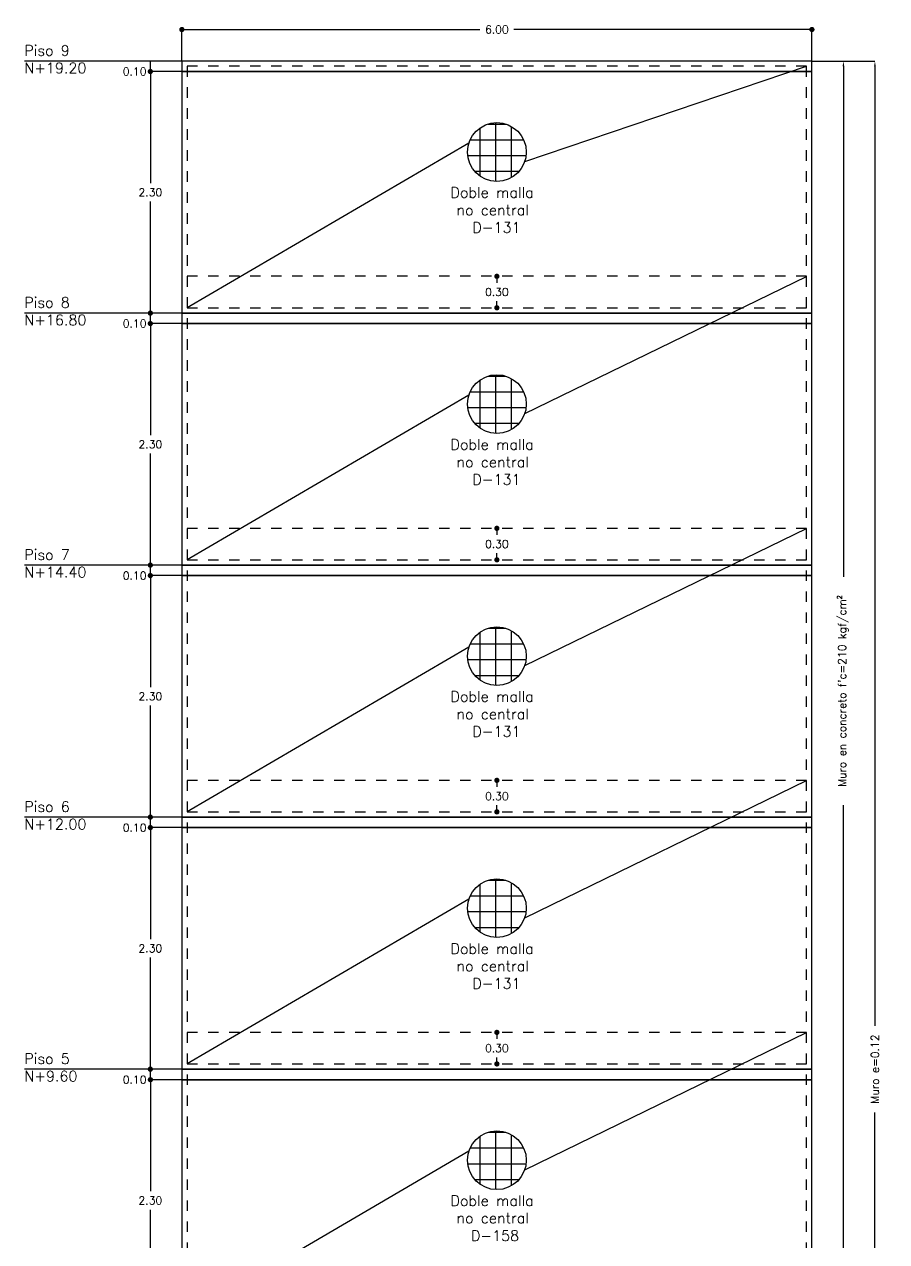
# Model space of a CAD drawing. Header units: millimetres. Extents: x -99999999 to 100000000, y -41 to 20.
# Drawn here: x 60.31 to 68.52, y 7.96 to 19.55 of the extents above; entities that cross this region are included whole.
import ezdxf

# ---------------------------------------------------------------- set-up
doc = ezdxf.new("R2010")
doc.units = ezdxf.units.MM
doc.header["$LTSCALE"] = 0.01
doc.header["$PDMODE"] = 3
doc.linetypes.add('DASHED2', pattern=[0.375, 0.25, -0.125])
for name, color, linetype in [('FC_BORDES', 4, 'Continuous'), ('FC_COTAS', 1, 'Continuous'), ('FC_LINEA CORTE', 1, 'Continuous'), ('FC_MALLA', 3, 'DASHED2'), ('FC_R-80', 11, 'Continuous'), ('FC_REFUERZO', 5, 'Continuous')]:
    doc.layers.add(name, color=color, linetype=linetype)
doc.styles.add('FC_TEXT1', font='romans.shx')
doc.dimstyles.new('FC_COTAS', dxfattribs={"dimtxt": 0.0015, "dimasz": 0.001, "dimexe": 0, "dimexo": 0, "dimgap": 0.001, "dimtad": 1, "dimtih": 1, "dimtoh": 1, "dimzin": 0, "dimdsep": 46, "dimtxsty": 'FC_TEXT1', "dimblk": 'DOT', "dimcen": 0.09, "dimclrd": 256, "dimclre": 256, "dimclrt": 256, "dimadec": 0, "dimazin": 0, "dimtfac": 1, "dimtix": 1, "dimtmove": 2, "dimatfit": 3, "dimfxl": 1.002, "dimtolj": 1, "dimtzin": 0, "dimlwd": -1, "dimarcsym": 0})
pattern_1 = [(0, (0, 0), (0, 0.003), []), (90, (0, 0), (-0.003, 2e-19), [])]

# ---------------------------------------------------------------- blocks, each defined once
blk = doc.blocks.new('_Dot')
at = {"color": 0, "linetype": 'ByBlock', "lineweight": -2}
blk.add_line((-0.5, 0), (-1, 0), dxfattribs=at)
at = {"color": 0, "linetype": 'ByBlock', "const_width": 0.5}
blk.add_lwpolyline([(-0.25, 0, 1), (0.25, 0, 1)], format="xyb", close=True, dxfattribs=at)
blk = doc.blocks.new('*D551')
at = {"layer": 'Defpoints', "color": 0, "ltscale": 0.6, "transparency": 16777216}
for p in [(61.51, 9.5), (61.81, 9.5), (61.81, 7.2)]:
    blk.add_point(p, dxfattribs=at)
at = {"layer": 'FC_COTAS', "lineweight": -2, "ltscale": 0.6, "transparency": 16777216}
for p, q in [((61.81, 9.5), (61.51, 9.5)), ((61.81, 7.2), (61.51, 7.2))]:
    blk.add_line(p, q, dxfattribs=at)
at = {"layer": 'FC_COTAS', "ltscale": 0.6, "transparency": 16777216}
for p, q in [((61.51, 9.45), (61.51, 8.437)), ((61.51, 7.25), (61.51, 8.262))]:
    blk.add_line(p, q, dxfattribs=at)
at = {"layer": 'FC_COTAS', "ltscale": 0.6, "transparency": 16777216, "xscale": 0.05, "yscale": 0.05, "zscale": 0.05}
for p, rotation in [((61.51, 9.5), 90), ((61.51, 7.2), 270)]:
    blk.add_blockref('_Dot', p, dxfattribs=dict(at, rotation=rotation))
at = {"layer": 'FC_COTAS', "ltscale": 0.6, "transparency": 16777216, "insert": (61.51, 8.35), "char_height": 0.075, "attachment_point": 5, "style": 'FC_TEXT1'}
blk.add_mtext('\\A1;2.30', dxfattribs=at)
blk = doc.blocks.new('*D552')
at = {"layer": 'Defpoints', "color": 0, "ltscale": 0.6, "transparency": 16777216}
for p in [(61.51, 9.6), (61.81, 9.6), (61.81, 9.5)]:
    blk.add_point(p, dxfattribs=at)
at = {"layer": 'FC_COTAS', "lineweight": -2, "ltscale": 0.6, "transparency": 16777216}
for p, q in [((61.81, 9.6), (61.51, 9.6)), ((61.81, 9.5), (61.51, 9.5))]:
    blk.add_line(p, q, dxfattribs=at)
at = {"layer": 'FC_COTAS', "ltscale": 0.6, "transparency": 16777216}
blk.add_line((61.51, 9.5), (61.51, 9.6), dxfattribs=at)
at = {"layer": 'FC_COTAS', "ltscale": 0.6, "transparency": 16777216, "insert": (61.36, 9.5), "char_height": 0.075, "attachment_point": 5, "style": 'FC_TEXT1'}
blk.add_mtext('\\A1;0.10', dxfattribs=at)
blk = doc.blocks.new('*D553')
at = {"layer": 'Defpoints', "color": 0, "ltscale": 0.6, "transparency": 16777216}
for p in [(64.81, 9.95), (64.81, 9.95), (64.81, 9.65)]:
    blk.add_point(p, dxfattribs=at)
at = {"layer": 'FC_COTAS', "ltscale": 0.6, "transparency": 16777216}
for p, q in [((64.81, 9.9), (64.81, 9.8875)), ((64.81, 9.7), (64.81, 9.7125))]:
    blk.add_line(p, q, dxfattribs=at)
at = {"layer": 'FC_COTAS', "ltscale": 0.6, "transparency": 16777216, "xscale": 0.05, "yscale": 0.05, "zscale": 0.05}
for p, rotation in [((64.81, 9.95), 90), ((64.81, 9.65), 270)]:
    blk.add_blockref('_Dot', p, dxfattribs=dict(at, rotation=rotation))
at = {"layer": 'FC_COTAS', "ltscale": 0.6, "transparency": 16777216, "insert": (64.81, 9.8), "char_height": 0.075, "attachment_point": 5, "style": 'FC_TEXT1'}
blk.add_mtext('\\A1;0.30', dxfattribs=at)
blk = doc.blocks.new('*U554')
at = {"layer": 'FC_REFUERZO', "ltscale": 0.9}
h = blk.add_hatch(dxfattribs=at)
h.set_pattern_fill('_USER', color=256, scale=0.003, double=1, pattern_type=0)
h.set_pattern_definition(pattern_1)
edge = h.paths.add_edge_path()
edge.add_arc((0, 0), 0.0056, 0, 360)
at = {"layer": 'FC_BORDES'}
blk.add_circle((0, 0), 0.0056, dxfattribs=at)
at = {"layer": 'FC_LINEA CORTE'}
for points in [[(0.0053, -0.00181), (0.059, 0.02433)], [(-0.00533, 0.00172), (-0.059, -0.02967)]]:
    blk.add_lwpolyline(points, dxfattribs=at)
at = {"layer": 'FC_R-80', "ltscale": 0.9, "style": 'FC_TEXT1'}
for tag, p in [('Malla_001', (-0.00351, -0.0087)), ('Malla_002', (-0.00494, -0.01203))]:
    blk.add_attdef(tag, p, '', height=0.002, dxfattribs=at)
blk = doc.blocks.new('*D555')
at = {"layer": 'Defpoints', "color": 0, "ltscale": 0.6, "transparency": 16777216}
for p in [(61.51, 11.9), (61.81, 11.9), (61.81, 9.6)]:
    blk.add_point(p, dxfattribs=at)
at = {"layer": 'FC_COTAS', "lineweight": -2, "ltscale": 0.6, "transparency": 16777216}
for p, q in [((61.81, 11.9), (61.51, 11.9)), ((61.81, 9.6), (61.51, 9.6))]:
    blk.add_line(p, q, dxfattribs=at)
at = {"layer": 'FC_COTAS', "ltscale": 0.6, "transparency": 16777216}
for p, q in [((61.51, 11.85), (61.51, 10.837)), ((61.51, 9.65), (61.51, 10.662))]:
    blk.add_line(p, q, dxfattribs=at)
at = {"layer": 'FC_COTAS', "ltscale": 0.6, "transparency": 16777216, "xscale": 0.05, "yscale": 0.05, "zscale": 0.05}
for p, rotation in [((61.51, 11.9), 90), ((61.51, 9.6), 270)]:
    blk.add_blockref('_Dot', p, dxfattribs=dict(at, rotation=rotation))
at = {"layer": 'FC_COTAS', "ltscale": 0.6, "transparency": 16777216, "insert": (61.51, 10.75), "char_height": 0.075, "attachment_point": 5, "style": 'FC_TEXT1'}
blk.add_mtext('\\A1;2.30', dxfattribs=at)
blk = doc.blocks.new('*D556')
at = {"layer": 'Defpoints', "color": 0, "ltscale": 0.6, "transparency": 16777216}
for p in [(61.51, 12), (61.81, 12), (61.81, 11.9)]:
    blk.add_point(p, dxfattribs=at)
at = {"layer": 'FC_COTAS', "lineweight": -2, "ltscale": 0.6, "transparency": 16777216}
for p, q in [((61.81, 12), (61.51, 12)), ((61.81, 11.9), (61.51, 11.9))]:
    blk.add_line(p, q, dxfattribs=at)
at = {"layer": 'FC_COTAS', "ltscale": 0.6, "transparency": 16777216}
blk.add_line((61.51, 11.9), (61.51, 12), dxfattribs=at)
at = {"layer": 'FC_COTAS', "ltscale": 0.6, "transparency": 16777216, "insert": (61.36, 11.9), "char_height": 0.075, "attachment_point": 5, "style": 'FC_TEXT1'}
blk.add_mtext('\\A1;0.10', dxfattribs=at)
blk = doc.blocks.new('*D557')
at = {"layer": 'Defpoints', "color": 0, "ltscale": 0.6, "transparency": 16777216}
for p in [(64.81, 12.35), (64.81, 12.35), (64.81, 12.05)]:
    blk.add_point(p, dxfattribs=at)
at = {"layer": 'FC_COTAS', "ltscale": 0.6, "transparency": 16777216}
for p, q in [((64.81, 12.3), (64.81, 12.2875)), ((64.81, 12.1), (64.81, 12.1125))]:
    blk.add_line(p, q, dxfattribs=at)
at = {"layer": 'FC_COTAS', "ltscale": 0.6, "transparency": 16777216, "xscale": 0.05, "yscale": 0.05, "zscale": 0.05}
for p, rotation in [((64.81, 12.35), 90), ((64.81, 12.05), 270)]:
    blk.add_blockref('_Dot', p, dxfattribs=dict(at, rotation=rotation))
at = {"layer": 'FC_COTAS', "ltscale": 0.6, "transparency": 16777216, "insert": (64.81, 12.2), "char_height": 0.075, "attachment_point": 5, "style": 'FC_TEXT1'}
blk.add_mtext('\\A1;0.30', dxfattribs=at)
blk = doc.blocks.new('*D558')
at = {"layer": 'Defpoints', "color": 0, "ltscale": 0.6, "transparency": 16777216}
for p in [(61.51, 14.3), (61.81, 14.3), (61.81, 12)]:
    blk.add_point(p, dxfattribs=at)
at = {"layer": 'FC_COTAS', "lineweight": -2, "ltscale": 0.6, "transparency": 16777216}
for p, q in [((61.81, 14.3), (61.51, 14.3)), ((61.81, 12), (61.51, 12))]:
    blk.add_line(p, q, dxfattribs=at)
at = {"layer": 'FC_COTAS', "ltscale": 0.6, "transparency": 16777216}
for p, q in [((61.51, 14.25), (61.51, 13.237)), ((61.51, 12.05), (61.51, 13.062))]:
    blk.add_line(p, q, dxfattribs=at)
at = {"layer": 'FC_COTAS', "ltscale": 0.6, "transparency": 16777216, "xscale": 0.05, "yscale": 0.05, "zscale": 0.05}
for p, rotation in [((61.51, 14.3), 90), ((61.51, 12), 270)]:
    blk.add_blockref('_Dot', p, dxfattribs=dict(at, rotation=rotation))
at = {"layer": 'FC_COTAS', "ltscale": 0.6, "transparency": 16777216, "insert": (61.51, 13.15), "char_height": 0.075, "attachment_point": 5, "style": 'FC_TEXT1'}
blk.add_mtext('\\A1;2.30', dxfattribs=at)
blk = doc.blocks.new('*D559')
at = {"layer": 'Defpoints', "color": 0, "ltscale": 0.6, "transparency": 16777216}
for p in [(61.51, 14.4), (61.81, 14.4), (61.81, 14.3)]:
    blk.add_point(p, dxfattribs=at)
at = {"layer": 'FC_COTAS', "lineweight": -2, "ltscale": 0.6, "transparency": 16777216}
for p, q in [((61.81, 14.4), (61.51, 14.4)), ((61.81, 14.3), (61.51, 14.3))]:
    blk.add_line(p, q, dxfattribs=at)
at = {"layer": 'FC_COTAS', "ltscale": 0.6, "transparency": 16777216}
blk.add_line((61.51, 14.3), (61.51, 14.4), dxfattribs=at)
at = {"layer": 'FC_COTAS', "ltscale": 0.6, "transparency": 16777216, "insert": (61.36, 14.3), "char_height": 0.075, "attachment_point": 5, "style": 'FC_TEXT1'}
blk.add_mtext('\\A1;0.10', dxfattribs=at)
blk = doc.blocks.new('*D560')
at = {"layer": 'Defpoints', "color": 0, "ltscale": 0.6, "transparency": 16777216}
for p in [(64.81, 14.75), (64.81, 14.75), (64.81, 14.45)]:
    blk.add_point(p, dxfattribs=at)
at = {"layer": 'FC_COTAS', "ltscale": 0.6, "transparency": 16777216}
for p, q in [((64.81, 14.7), (64.81, 14.6875)), ((64.81, 14.5), (64.81, 14.5125))]:
    blk.add_line(p, q, dxfattribs=at)
at = {"layer": 'FC_COTAS', "ltscale": 0.6, "transparency": 16777216, "xscale": 0.05, "yscale": 0.05, "zscale": 0.05}
for p, rotation in [((64.81, 14.75), 90), ((64.81, 14.45), 270)]:
    blk.add_blockref('_Dot', p, dxfattribs=dict(at, rotation=rotation))
at = {"layer": 'FC_COTAS', "ltscale": 0.6, "transparency": 16777216, "insert": (64.81, 14.6), "char_height": 0.075, "attachment_point": 5, "style": 'FC_TEXT1'}
blk.add_mtext('\\A1;0.30', dxfattribs=at)
blk = doc.blocks.new('*D561')
at = {"layer": 'Defpoints', "color": 0, "ltscale": 0.6, "transparency": 16777216}
for p in [(61.51, 16.7), (61.81, 16.7), (61.81, 14.4)]:
    blk.add_point(p, dxfattribs=at)
at = {"layer": 'FC_COTAS', "lineweight": -2, "ltscale": 0.6, "transparency": 16777216}
for p, q in [((61.81, 16.7), (61.51, 16.7)), ((61.81, 14.4), (61.51, 14.4))]:
    blk.add_line(p, q, dxfattribs=at)
at = {"layer": 'FC_COTAS', "ltscale": 0.6, "transparency": 16777216}
for p, q in [((61.51, 16.65), (61.51, 15.637)), ((61.51, 14.45), (61.51, 15.462))]:
    blk.add_line(p, q, dxfattribs=at)
at = {"layer": 'FC_COTAS', "ltscale": 0.6, "transparency": 16777216, "xscale": 0.05, "yscale": 0.05, "zscale": 0.05}
for p, rotation in [((61.51, 16.7), 90), ((61.51, 14.4), 270)]:
    blk.add_blockref('_Dot', p, dxfattribs=dict(at, rotation=rotation))
at = {"layer": 'FC_COTAS', "ltscale": 0.6, "transparency": 16777216, "insert": (61.51, 15.55), "char_height": 0.075, "attachment_point": 5, "style": 'FC_TEXT1'}
blk.add_mtext('\\A1;2.30', dxfattribs=at)
blk = doc.blocks.new('*D562')
at = {"layer": 'Defpoints', "color": 0, "ltscale": 0.6, "transparency": 16777216}
for p in [(61.51, 16.8), (61.81, 16.8), (61.81, 16.7)]:
    blk.add_point(p, dxfattribs=at)
at = {"layer": 'FC_COTAS', "lineweight": -2, "ltscale": 0.6, "transparency": 16777216}
for p, q in [((61.81, 16.8), (61.51, 16.8)), ((61.81, 16.7), (61.51, 16.7))]:
    blk.add_line(p, q, dxfattribs=at)
at = {"layer": 'FC_COTAS', "ltscale": 0.6, "transparency": 16777216}
blk.add_line((61.51, 16.7), (61.51, 16.8), dxfattribs=at)
at = {"layer": 'FC_COTAS', "ltscale": 0.6, "transparency": 16777216, "insert": (61.36, 16.7), "char_height": 0.075, "attachment_point": 5, "style": 'FC_TEXT1'}
blk.add_mtext('\\A1;0.10', dxfattribs=at)
blk = doc.blocks.new('*D563')
at = {"layer": 'Defpoints', "color": 0, "ltscale": 0.6, "transparency": 16777216}
for p in [(64.81, 17.15), (64.81, 17.15), (64.81, 16.85)]:
    blk.add_point(p, dxfattribs=at)
at = {"layer": 'FC_COTAS', "ltscale": 0.6, "transparency": 16777216}
for p, q in [((64.81, 17.1), (64.81, 17.0875)), ((64.81, 16.9), (64.81, 16.9125))]:
    blk.add_line(p, q, dxfattribs=at)
at = {"layer": 'FC_COTAS', "ltscale": 0.6, "transparency": 16777216, "xscale": 0.05, "yscale": 0.05, "zscale": 0.05}
for p, rotation in [((64.81, 17.15), 90), ((64.81, 16.85), 270)]:
    blk.add_blockref('_Dot', p, dxfattribs=dict(at, rotation=rotation))
at = {"layer": 'FC_COTAS', "ltscale": 0.6, "transparency": 16777216, "insert": (64.81, 17), "char_height": 0.075, "attachment_point": 5, "style": 'FC_TEXT1'}
blk.add_mtext('\\A1;0.30', dxfattribs=at)
blk = doc.blocks.new('*D564')
at = {"layer": 'Defpoints', "color": 0, "ltscale": 0.6, "transparency": 16777216}
for p in [(67.81, 19.5), (61.81, 19.2), (67.81, 19.2)]:
    blk.add_point(p, dxfattribs=at)
at = {"layer": 'FC_COTAS', "lineweight": -2, "ltscale": 0.6, "transparency": 16777216}
for p, q in [((61.81, 19.2), (61.81, 19.5)), ((67.81, 19.2), (67.81, 19.5))]:
    blk.add_line(p, q, dxfattribs=at)
at = {"layer": 'FC_COTAS', "ltscale": 0.6, "transparency": 16777216}
for p, q in [((61.86, 19.5), (64.6475, 19.5)), ((67.76, 19.5), (64.9725, 19.5))]:
    blk.add_line(p, q, dxfattribs=at)
at = {"layer": 'FC_COTAS', "ltscale": 0.6, "transparency": 16777216, "xscale": 0.05, "yscale": 0.05, "zscale": 0.05, "rotation": 180}
blk.add_blockref('_Dot', (61.81, 19.5), dxfattribs=at)
at = {"layer": 'FC_COTAS', "ltscale": 0.6, "transparency": 16777216, "xscale": 0.05, "yscale": 0.05, "zscale": 0.05}
blk.add_blockref('_Dot', (67.81, 19.5), dxfattribs=at)
at = {"layer": 'FC_COTAS', "ltscale": 0.6, "transparency": 16777216, "insert": (64.81, 19.5), "char_height": 0.075, "attachment_point": 5, "style": 'FC_TEXT1'}
blk.add_mtext('\\A1;6.00', dxfattribs=at)
blk = doc.blocks.new('*D565')
at = {"layer": 'Defpoints', "color": 0, "ltscale": 0.6, "transparency": 16777216}
for p in [(61.51, 19.1), (61.81, 19.1), (61.81, 16.8)]:
    blk.add_point(p, dxfattribs=at)
at = {"layer": 'FC_COTAS', "lineweight": -2, "ltscale": 0.6, "transparency": 16777216}
for p, q in [((61.81, 19.1), (61.51, 19.1)), ((61.81, 16.8), (61.51, 16.8))]:
    blk.add_line(p, q, dxfattribs=at)
at = {"layer": 'FC_COTAS', "ltscale": 0.6, "transparency": 16777216}
for p, q in [((61.51, 19.05), (61.51, 18.037)), ((61.51, 16.85), (61.51, 17.862))]:
    blk.add_line(p, q, dxfattribs=at)
at = {"layer": 'FC_COTAS', "ltscale": 0.6, "transparency": 16777216, "xscale": 0.05, "yscale": 0.05, "zscale": 0.05}
for p, rotation in [((61.51, 19.1), 90), ((61.51, 16.8), 270)]:
    blk.add_blockref('_Dot', p, dxfattribs=dict(at, rotation=rotation))
at = {"layer": 'FC_COTAS', "ltscale": 0.6, "transparency": 16777216, "insert": (61.51, 17.95), "char_height": 0.075, "attachment_point": 5, "style": 'FC_TEXT1'}
blk.add_mtext('\\A1;2.30', dxfattribs=at)
blk = doc.blocks.new('*D566')
at = {"layer": 'Defpoints', "color": 0, "ltscale": 0.6, "transparency": 16777216}
for p in [(61.51, 19.2), (61.81, 19.2), (61.81, 19.1)]:
    blk.add_point(p, dxfattribs=at)
at = {"layer": 'FC_COTAS', "lineweight": -2, "ltscale": 0.6, "transparency": 16777216}
for p, q in [((61.81, 19.2), (61.51, 19.2)), ((61.81, 19.1), (61.51, 19.1))]:
    blk.add_line(p, q, dxfattribs=at)
at = {"layer": 'FC_COTAS', "ltscale": 0.6, "transparency": 16777216}
blk.add_line((61.51, 19.1), (61.51, 19.2), dxfattribs=at)
at = {"layer": 'FC_COTAS', "ltscale": 0.6, "transparency": 16777216, "insert": (61.36, 19.1), "char_height": 0.075, "attachment_point": 5, "style": 'FC_TEXT1'}
blk.add_mtext('\\A1;0.10', dxfattribs=at)
blk = doc.blocks.new('*U567')
at = {"layer": 'FC_REFUERZO', "ltscale": 0.9}
h = blk.add_hatch(dxfattribs=at)
h.set_pattern_fill('_USER', color=256, scale=0.003, double=1, pattern_type=0)
h.set_pattern_definition(pattern_1)
edge = h.paths.add_edge_path()
edge.add_arc((0, 0), 0.0056, 0, 360)
at = {"layer": 'FC_BORDES'}
blk.add_circle((0, 0), 0.0056, dxfattribs=at)
at = {"layer": 'FC_LINEA CORTE'}
for points in [[(0.0053, -0.00181), (0.059, 0.01633)], [(-0.00533, 0.00172), (-0.059, -0.02967)]]:
    blk.add_lwpolyline(points, dxfattribs=at)
at = {"layer": 'FC_R-80', "ltscale": 0.9, "style": 'FC_TEXT1'}
for tag, p in [('Malla_001', (-0.00351, -0.0087)), ('Malla_002', (-0.00494, -0.01203))]:
    blk.add_attdef(tag, p, '', height=0.002, dxfattribs=at)
blk = doc.blocks.new('*D569')
at = {"layer": 'Defpoints', "color": 0, "ltscale": 0.6, "transparency": 16777216}
for p in [(67.81, 19.2), (68.11, 19.2), (67.81, 7.2)]:
    blk.add_point(p, dxfattribs=at)
at = {"layer": 'FC_COTAS', "lineweight": -2, "ltscale": 0.6, "transparency": 16777216}
for p, q in [((67.81, 19.2), (68.11, 19.2)), ((67.81, 7.2), (68.11, 7.2))]:
    blk.add_line(p, q, dxfattribs=at)
at = {"layer": 'FC_COTAS', "ltscale": 0.6, "transparency": 16777216}
for p, q in [((68.11, 19.15), (68.11, 14.288)), ((68.11, 7.25), (68.11, 12.113))]:
    blk.add_line(p, q, dxfattribs=at)
for points in [[(68.102, 19.15), (68.118, 19.15), (68.11, 19.2)], [(68.102, 7.25), (68.118, 7.25), (68.11, 7.2)]]:
    blk.add_solid(points, dxfattribs=at)
at = {"layer": 'FC_COTAS', "color": 11, "ltscale": 0.6, "transparency": 16777216, "insert": (68.11, 13.2), "char_height": 0.075, "attachment_point": 5, "rotation": 90, "style": 'FC_TEXT1'}
blk.add_mtext("\\A1;Muro en concreto f'c=210 kgf/cm²", dxfattribs=at)
blk = doc.blocks.new('*D570')
at = {"layer": 'Defpoints', "color": 0, "ltscale": 0.6, "transparency": 16777216}
for p in [(67.81, 19.2), (68.41, 19.2), (67.81, 0)]:
    blk.add_point(p, dxfattribs=at)
at = {"layer": 'FC_COTAS', "lineweight": -2, "ltscale": 0.6, "transparency": 16777216}
for p, q in [((67.81, 19.2), (68.41, 19.2)), ((67.81, 0), (68.41, 0))]:
    blk.add_line(p, q, dxfattribs=at)
at = {"layer": 'FC_COTAS', "ltscale": 0.6, "transparency": 16777216}
for p, q in [((68.41, 19.15), (68.41, 10.013)), ((68.41, 0.05), (68.41, 9.188))]:
    blk.add_line(p, q, dxfattribs=at)
for points in [[(68.402, 19.15), (68.418, 19.15), (68.41, 19.2)], [(68.402, 0.05), (68.418, 0.05), (68.41, 0)]]:
    blk.add_solid(points, dxfattribs=at)
at = {"layer": 'FC_COTAS', "color": 11, "ltscale": 0.6, "transparency": 16777216, "insert": (68.41, 9.6), "char_height": 0.075, "attachment_point": 5, "rotation": 90, "style": 'FC_TEXT1'}
blk.add_mtext('\\A1;Muro e=0.12', dxfattribs=at)

msp = doc.modelspace()

# ---------------------------------------------------------------- linework, layer by layer
at = {"layer": 'FC_BORDES', "ltscale": 0.9}
for points in [[(61.81, 16.8), (67.81, 16.8), (67.81, 19.2), (61.81, 19.2)], [(61.81, 19.1), (67.81, 19.1)], [(61.81, 14.4), (67.81, 14.4), (67.81, 16.8), (61.81, 16.8)], [(61.81, 16.7), (67.81, 16.7)], [(61.81, 12), (67.81, 12), (67.81, 14.4), (61.81, 14.4)], [(61.81, 14.3), (67.81, 14.3)], [(61.81, 9.6), (67.81, 9.6), (67.81, 12), (61.81, 12)], [(61.81, 11.9), (67.81, 11.9)], [(61.81, 7.2), (67.81, 7.2), (67.81, 9.6), (61.81, 9.6)], [(61.81, 9.5), (67.81, 9.5)]]:
    msp.add_lwpolyline(points, close=True, dxfattribs=at)
at = {"layer": 'FC_LINEA CORTE', "ltscale": 0.35}
for p, q in [((61.81, 19.2), (60.31, 19.2)), ((61.81, 16.8), (60.31, 16.8)), ((61.81, 14.4), (60.31, 14.4)), ((61.81, 12), (60.31, 12)), ((61.81, 9.6), (60.31, 9.6))]:
    msp.add_line(p, q, dxfattribs=at)
at = {"layer": 'FC_MALLA', "ltscale": 0.35}
for points in [[(61.86, 16.85), (67.76, 16.85), (67.76, 19.15), (61.86, 19.15)], [(61.86, 14.45), (67.76, 14.45), (67.76, 17.15), (61.86, 17.15)], [(61.86, 12.05), (67.76, 12.05), (67.76, 14.75), (61.86, 14.75)], [(61.86, 9.65), (67.76, 9.65), (67.76, 12.35), (61.86, 12.35)], [(61.86, 7.25), (67.76, 7.25), (67.76, 9.95), (61.86, 9.95)]]:
    msp.add_lwpolyline(points, close=True, dxfattribs=at)

# ---------------------------------------------------------------- block references
at = {"layer": 'FC_MALLA', "ltscale": 0.6}
ref = msp.add_blockref('*U567', (64.81, 18.333), dxfattribs=dict(at, xscale=50, yscale=50, zscale=50))
ref.add_attrib('Malla_001', 'Doble malla', (64.368, 17.898), dxfattribs={"layer": 'FC_R-80', "ltscale": 0.9, "height": 0.1, "style": 'FC_TEXT1'})
ref.add_attrib('Malla_002', 'no central', (64.425, 17.732), dxfattribs={"layer": 'FC_R-80', "ltscale": 0.9, "height": 0.1, "style": 'FC_TEXT1'})
ref.add_attrib('Malla_003', 'D-131', (64.577, 17.565), dxfattribs={"layer": 'FC_R-80', "ltscale": 0.9, "height": 0.1, "style": 'FC_TEXT1'})
ref = msp.add_blockref('*U554', (64.81, 15.933), dxfattribs=dict(at, xscale=50, yscale=50, zscale=50))
ref.add_attrib('Malla_001', 'Doble malla', (64.368, 15.498), dxfattribs={"layer": 'FC_R-80', "ltscale": 0.9, "height": 0.1, "style": 'FC_TEXT1'})
ref.add_attrib('Malla_002', 'no central', (64.425, 15.332), dxfattribs={"layer": 'FC_R-80', "ltscale": 0.9, "height": 0.1, "style": 'FC_TEXT1'})
ref.add_attrib('Malla_003', 'D-131', (64.577, 15.165), dxfattribs={"layer": 'FC_R-80', "ltscale": 0.9, "height": 0.1, "style": 'FC_TEXT1'})
ref = msp.add_blockref('*U554', (64.81, 13.533), dxfattribs=dict(at, xscale=50, yscale=50, zscale=50))
ref.add_attrib('Malla_001', 'Doble malla', (64.368, 13.098), dxfattribs={"layer": 'FC_R-80', "ltscale": 0.9, "height": 0.1, "style": 'FC_TEXT1'})
ref.add_attrib('Malla_002', 'no central', (64.425, 12.932), dxfattribs={"layer": 'FC_R-80', "ltscale": 0.9, "height": 0.1, "style": 'FC_TEXT1'})
ref.add_attrib('Malla_003', 'D-131', (64.577, 12.765), dxfattribs={"layer": 'FC_R-80', "ltscale": 0.9, "height": 0.1, "style": 'FC_TEXT1'})
ref = msp.add_blockref('*U554', (64.81, 11.133), dxfattribs=dict(at, xscale=50, yscale=50, zscale=50))
ref.add_attrib('Malla_001', 'Doble malla', (64.368, 10.698), dxfattribs={"layer": 'FC_R-80', "ltscale": 0.9, "height": 0.1, "style": 'FC_TEXT1'})
ref.add_attrib('Malla_002', 'no central', (64.425, 10.532), dxfattribs={"layer": 'FC_R-80', "ltscale": 0.9, "height": 0.1, "style": 'FC_TEXT1'})
ref.add_attrib('Malla_003', 'D-131', (64.577, 10.365), dxfattribs={"layer": 'FC_R-80', "ltscale": 0.9, "height": 0.1, "style": 'FC_TEXT1'})
ref = msp.add_blockref('*U554', (64.81, 8.733), dxfattribs=dict(at, xscale=50, yscale=50, zscale=50))
ref.add_attrib('Malla_001', 'Doble malla', (64.368, 8.298), dxfattribs={"layer": 'FC_R-80', "ltscale": 0.9, "height": 0.1, "style": 'FC_TEXT1'})
ref.add_attrib('Malla_002', 'no central', (64.425, 8.132), dxfattribs={"layer": 'FC_R-80', "ltscale": 0.9, "height": 0.1, "style": 'FC_TEXT1'})
ref.add_attrib('Malla_003', 'D-158', (64.563, 7.965), dxfattribs={"layer": 'FC_R-80', "ltscale": 0.9, "height": 0.1, "style": 'FC_TEXT1'})

# ---------------------------------------------------------------- texts
at = {"layer": 'FC_R-80', "ltscale": 0.6, "char_height": 0.1, "width": 0.75, "attachment_point": 1, "style": 'FC_TEXT1'}
for s, insert in [('Piso 9^M^JN+19.20', (60.31, 19.35)), ('Piso 8^M^JN+16.80', (60.31, 16.95)), ('Piso 7^M^JN+14.40', (60.31, 14.55)), ('Piso 6^M^JN+12.00', (60.31, 12.15)), ('Piso 5^M^JN+9.60', (60.31, 9.75))]:
    msp.add_mtext(s, dxfattribs=dict(at, insert=insert))

# ---------------------------------------------------------------- dimensions: what is measured, and where the dimension line sits
at = {"layer": 'FC_COTAS', "ltscale": 0.6}
dim = msp.add_linear_dim(base=(67.81, 19.5), p1=(61.81, 19.2), p2=(67.81, 19.2), dimstyle='FC_COTAS', override={"dimscale": 0, "dimtxt": 0.0015, "dimasz": 0.001, "dimblk1": 'Dot', "dimblk2": 'Dot', "dimsah": 1, "dimtix": 1, "dimtofl": 1, "dimtmove": 2, "dimatfit": 3}, dxfattribs=at)
dim.commit()
dim.dimension.update_dxf_attribs({"geometry": '*D564', "text_midpoint": (64.81, 19.5), "dimtype": 128})
for base, p1, p2, picture, middle in [((61.51, 19.2), (61.81, 19.1), (61.81, 19.2), '*D566', (61.36, 19.1)), ((61.51, 19.1), (61.81, 16.8), (61.81, 19.1), '*D565', (61.51, 17.95)), ((64.81, 17.15), (64.81, 16.85), (64.81, 17.15), '*D563', (64.81, 17)), ((61.51, 16.8), (61.81, 16.7), (61.81, 16.8), '*D562', (61.36, 16.7)), ((61.51, 16.7), (61.81, 14.4), (61.81, 16.7), '*D561', (61.51, 15.55)), ((64.81, 14.75), (64.81, 14.45), (64.81, 14.75), '*D560', (64.81, 14.6)), ((61.51, 14.4), (61.81, 14.3), (61.81, 14.4), '*D559', (61.36, 14.3)), ((61.51, 14.3), (61.81, 12), (61.81, 14.3), '*D558', (61.51, 13.15)), ((64.81, 12.35), (64.81, 12.05), (64.81, 12.35), '*D557', (64.81, 12.2)), ((61.51, 12), (61.81, 11.9), (61.81, 12), '*D556', (61.36, 11.9)), ((61.51, 11.9), (61.81, 9.6), (61.81, 11.9), '*D555', (61.51, 10.75)), ((64.81, 9.95), (64.81, 9.65), (64.81, 9.95), '*D553', (64.81, 9.8)), ((61.51, 9.6), (61.81, 9.5), (61.81, 9.6), '*D552', (61.36, 9.5)), ((61.51, 9.5), (61.81, 7.2), (61.81, 9.5), '*D551', (61.51, 8.35))]:
    dim = msp.add_linear_dim(base=base, p1=p1, p2=p2, angle=90, dimstyle='FC_COTAS', override={"dimscale": 0, "dimtxt": 0.0015, "dimasz": 0.001, "dimblk1": 'Dot', "dimblk2": 'Dot', "dimsah": 1, "dimtix": 1, "dimtofl": 1, "dimtmove": 2, "dimatfit": 3}, dxfattribs=at)
    dim.commit()
    dim.dimension.update_dxf_attribs({"geometry": picture, "text_midpoint": middle, "dimtype": 128})
for base, p1, text, picture, middle in [((68.11, 19.2), (67.81, 7.2), "Muro en concreto f'c=210 kgf/cm²", '*D569', (68.11, 13.2)), ((68.41, 19.2), (67.81, 0), 'Muro e=0.12', '*D570', (68.41, 9.6))]:
    dim = msp.add_linear_dim(base=base, p1=p1, p2=(67.81, 19.2), angle=90, text=text, dimstyle='FC_COTAS', override={"dimscale": 0, "dimtxt": 0.0015, "dimasz": 0.001, "dimtxsty": 'FC_TEXT1', "dimsah": 1, "dimclrt": 11, "dimtix": 1, "dimtofl": 1, "dimtmove": 2, "dimatfit": 3}, dxfattribs=at)
    dim.commit()
    dim.dimension.update_dxf_attribs({"geometry": picture, "text_midpoint": middle, "dimtype": 128, "text_rotation": 90})

doc.saveas('drawing.dxf')
